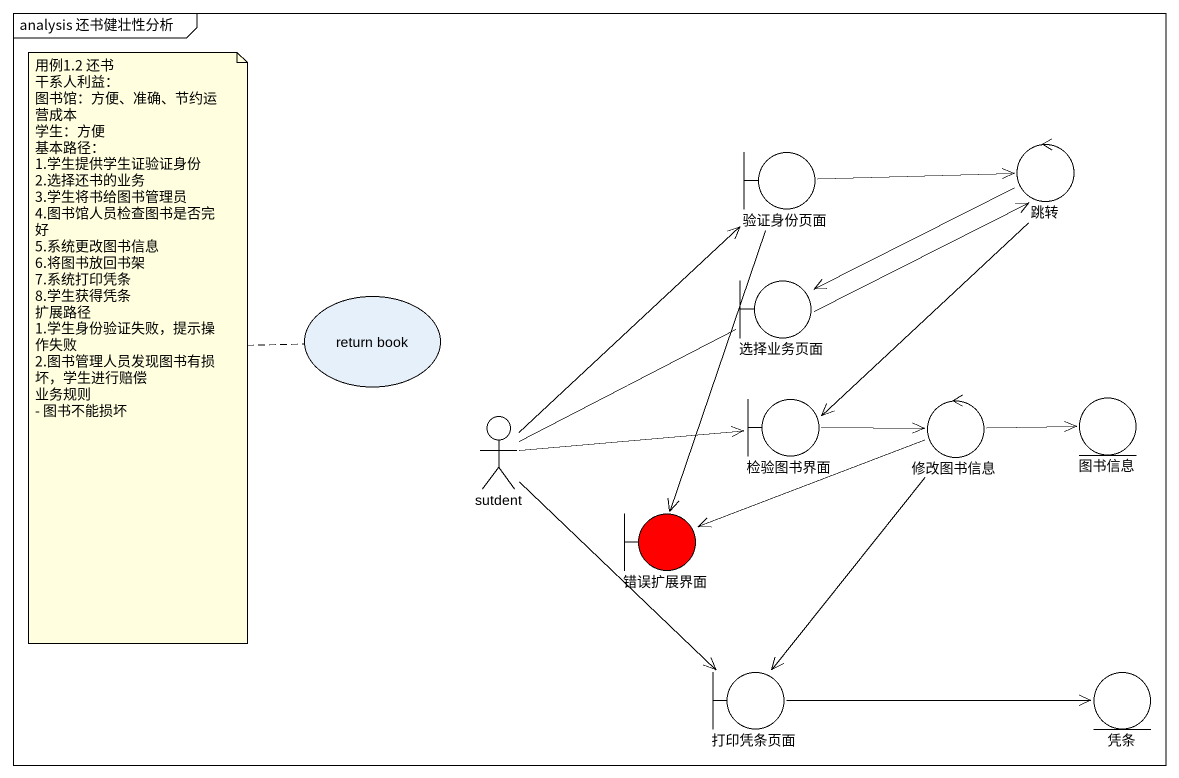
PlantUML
@startuml
mainframe analysis 还书健壮性分析
boundary 验证身份页面
control 跳转
usecase "return book" as return_book
boundary 选择业务页面
actor sutdent
boundary 检验图书界面
control 修改图书信息
entity 图书信息
boundary 错误扩展界面 #FF0000
boundary 打印凭条页面
entity 凭条
验证身份页面 -right-> 跳转
验证身份页面 --> 错误扩展界面
跳转 -left-> 选择业务页面
跳转 --> 检验图书界面
选择业务页面 -right-> 跳转
sutdent -up-> 验证身份页面
sutdent -right- 选择业务页面
sutdent -right-> 检验图书界面
sutdent --> 打印凭条页面
检验图书界面 -right-> 修改图书信息
修改图书信息 -right-> 图书信息
修改图书信息 -left-> 错误扩展界面
修改图书信息 --> 打印凭条页面
打印凭条页面 -right-> 凭条
note left of return_book
  用例1.2 还书
  干系人利益：
  图书馆：方便、准确、节约运营成本
  学生：方便
  基本路径：
  1.学生提供学生证验证身份
  2.选择还书的业务
  3.学生将书给图书管理员
  4.图书馆人员检查图书是否完好
  5.系统更改图书信息
  6.将图书放回书架
  7.系统打印凭条
  8.学生获得凭条
  扩展路径
  1.学生身份验证失败，提示操作失败
  2.图书管理人员发现图书有损坏，学生进行赔偿
  业务规则
  - 图书不能损坏
end note
@enduml
